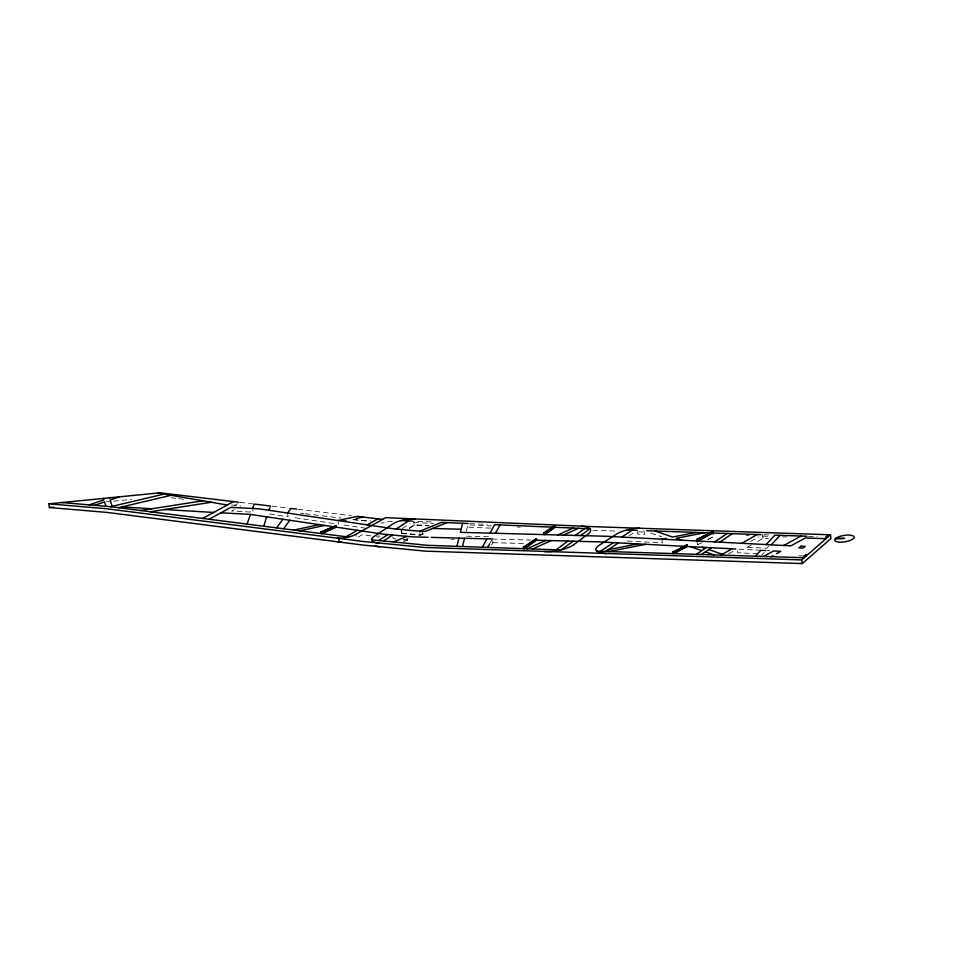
<?xml version="1.0" encoding="UTF-8"?>
<svg xmlns="http://www.w3.org/2000/svg" width="976" height="976" viewBox="0 0 976 976"><rect width="100%" height="100%" fill="white"/><g stroke="black" fill="none" stroke-linecap="round" stroke-linejoin="round"><path stroke-width="0.73" stroke-dasharray="4.88 3.66" d="M466.321 531.212L467.589 526.088M490.342 542.619L491.66 540.216M491.599 545.096L492.904 542.693L492.502 540.24M757.815 541.363L763.025 538.398L768.563 538.581M768.685 546.157L766.746 548.244L747.421 547.243L747.018 544.791M761.524 555.393L764.208 552.489M629.105 535.8L634.9 531.957M402.38 528.553L409.871 523.624M401.722 533.055L420.29 534.909L425.17 532.92M409.225 528.126L414.227 524.832L428.879 525.466M400.99 529.468L401.648 533.518L404.284 531.786M409.286 528.492L414.275 525.198L428.94 525.844M728.608 553.88L734.696 550.44M750.715 541.363L758.511 536.946M747.421 547.243L751.313 545.035M234.838 505.214L237.436 503.799M234.13 509.606L231.532 511.034L253.211 512.156L252.808 509.704M696.864 540.972L697.462 544.657L701.256 542.656M707.576 539.325L713.505 536.69L712.907 533.018M702.11 542.705L697.462 544.657M708.442 539.362L713.505 536.69M403.588 540.277L408.895 538.118M403.515 541.741L407.614 540.07L407.212 537.617M401.648 533.518L420.339 535.275L425.231 533.286M106.067 501.908L112.069 501.31M113.57 501.164L131.601 499.383M466.601 536.178L490.611 536.824M492.307 539.008L531.31 540.057M451.083 539.252L454.108 539.325M492.904 542.693L524.405 543.534M798.868 555.771L803.236 555.905M763.818 534.763L770.735 534.994M808.421 536.3L817.437 536.605M592.871 530.285L617.149 531.127M638.377 531.859L645.966 532.115M746.079 535.556L749.117 535.665M762.768 536.129L770.357 536.385M782.484 536.812L787.034 536.959M431.209 521.916L413.629 521.16L414.275 525.198M469.7 523.587L487.292 524.356M392.364 521.611L386.276 521.343L383.165 523.075L380.872 522.807M413.678 522.526L433.478 523.392M470.017 524.978L491.331 525.893M517.219 527.028L520.257 527.15M468.822 527.199L493.758 528.284M627.385 541.021L662.423 542.839L661.826 539.167M760.865 550.293L737.136 549.061L737.722 552.733L758.486 553.819M767.27 550.623L769.82 550.757M353.056 519.696L370.868 520.952M396.036 538.972L393.145 538.703L392.547 535.019M403.271 539.655L407.614 540.07M240.035 502.372L252.772 503.897M271.999 506.19L289.506 508.276M298.046 509.301L351.25 515.657M171.117 497.748L177.156 498.468M178.669 498.651L184.72 499.37M231.568 504.97L240.633 506.056M300.608 513.217L303.609 513.571M305.11 513.754L341.088 518.049M353.08 519.488L368.074 521.282M269.608 513.986L288.127 516.731L287.725 514.279M295.069 517.768L337.062 523.99M344.04 525.027L366.317 528.333M370.856 535.885L362.499 534.641L356.472 538.008L355.886 534.323M376.431 536.702L379.225 537.117L378.627 533.445M650.919 533.042L662.009 536.873M762.427 534.714L763.012 538.41M644.001 530.639L644.599 534.323L637.804 534.092L637.413 531.639M421.766 530.383L422.413 534.433M419.692 531.225L420.339 535.275M401.124 529.382L401.783 533.421M338.16 521.757L338.562 524.21"/><path stroke-width="1.46" d="M263.703 526.223L266.68 516.829M456.914 546.34L458.952 538.118M462.624 523.282L460.379 532.347L605.51 536.239L790.877 545.852L805.371 537.959L825.964 538.703L825.72 537.227L827.709 535.495L827.941 536.971M462.526 546.536L464.576 538.264M247.038 524.088L250.49 514.425M252.613 508.472L254.187 504.067L270.535 506.019M269.01 510.302L270.023 507.447M482.339 547.231L486.89 538.874M490.013 533.14L494.625 524.673L554.356 527.26L554.112 525.783L554.978 525.832L555.222 527.296L544.718 534.616L544.486 533.14L554.978 525.832M487.732 547.414L489.696 543.815M495.43 533.286L499.993 524.905M276.489 527.845L282.906 519.244M287.53 513.047L290.958 508.459L296.619 509.13M283.528 528.748L289.848 520.269M755.4 556.186L760.865 550.293L766.001 550.549M766.148 544.571L774.883 535.141L806.945 536.239M771.296 544.84L780.092 535.324M48.8 503.848L106.738 508.764L363.072 541.46L424.56 547.463L801.686 559.907L830.43 534.799L831.027 538.471L802.284 563.579L425.146 551.135L363.658 545.133L107.323 512.437L49.398 507.532L48.8 503.848L159.942 492.807L238.73 502.213M556.052 549.817L567.873 541.046M575.425 535.434L584.673 528.577M561.505 549.781L573.083 541.18M580.647 535.58L589.797 528.785M573.766 544.693L588.15 534.006A20.008 6.551 -9.2 0 0 590.358 529.273L589.687 528.48A20.008 6.551 -9.2 0 0 583.648 526.357L581.769 526.174M523.624 548.671L523.38 547.207L536.458 538.74L536.69 540.204L524.49 548.707L524.258 547.231L536.458 538.74M550.854 529.7L543.839 534.592L543.595 533.116L554.112 525.783M696.266 554.319L706.429 547.463M714.676 541.9L727.132 533.506M701.463 554.478L711.48 547.731M719.727 542.168L732.305 533.677M600.386 551.281L613.392 542.644M621.736 537.081L632.033 530.236M605.584 551.452L618.442 542.9M573.803 544.657L572.265 545.669A21.814 7.137 -9.2 0 1 563.53 549.244L558.126 550.537A21.814 7.137 -9.2 0 1 544.51 551.66M378.725 540.533L387.777 534.567M396.219 529.016L408.505 520.928M383.47 540.997L392.547 535.019M720.898 555.1L732.037 548.793M741.723 543.303L757.205 534.531M346.029 536.715L357.497 530.31M367.208 524.868L377.968 518.854M202.691 518.439L233.496 501.591M209.145 519.256L230.934 507.349L258.86 508.801L393.157 528.724L420.022 531.261L425.377 531.408L446.996 522.599M763.561 556.454L773.651 550.952L780.824 551.318L776.432 553.709M783.704 545.474L801.04 536.044M770.979 556.686L773.053 555.551M735.855 548.988L686.518 546.438L672.952 553.575L672.708 552.111L687.128 544.998L687.36 546.475L673.83 553.612L673.586 552.135L687.128 544.998M710.772 533.652L696.864 540.972L696.632 539.508L712.675 531.542L712.907 533.018L697.718 541.021L697.474 539.545L712.675 531.542M527.125 548.793L545.621 540.448M557.784 534.958L573.046 528.077M532.591 548.988L551.184 540.594M563.335 535.116L578.414 528.309M320.616 532.03L336.061 525.686L336.293 527.162L321.629 533.604L320.616 532.03L320.86 533.506L334.207 527.638M321.397 532.14L336.061 525.686M393.34 541.961L407.016 536.385M419.692 531.225L441.469 522.367L468.224 523.526M89.304 504.873L103.871 499.883L103.419 498.431M110.032 497.784L109.385 497.845M94.635 505.324L104.505 501.945L105.847 506.276M119.401 496.845L110.093 500.029L112.13 506.337M61.915 502.542L110.617 506.69L164.078 494.063M118.56 507.703L171.129 495.296M294.008 530.078L319.164 524.612M337.964 520.537L357.167 516.365L382.568 519.403M299.827 530.822L324.654 525.43M343.442 521.355L346.151 520.757M355.898 518.646L363.121 517.073M608.231 549.695L637.718 543.9M661.826 539.167L666.157 538.313M696.071 532.432L672.562 537.056L655.14 531.029M608.865 551.55L645.697 544.315M704.66 532.725L676.222 538.313L681.626 540.192M140.581 510.509L202.886 500.798M150.414 511.766L211.353 502.262M49.398 507.532L53.765 507.093M639.658 528.236L634.827 528.565A19.91 6.515 -9.2 0 0 626.958 529.968L624.494 530.651A19.91 6.515 -9.2 0 0 616.564 534.092L600.02 544.742A19.923 6.515 -9.2 0 0 596.287 550.732L599.862 552.819L606.389 553.721M835.846 538.362L844.667 538.435L835.444 538.715M432.588 528.467L461.148 529.236M543.595 533.116L544.486 533.14M428.257 537.288L411.982 536.861L383.556 534.177L335.549 527.052L335.305 525.576M431.221 537.373L492.307 539.008M536.69 540.204L598.483 541.863L685.128 546.365M672.708 552.111L673.586 552.135M596.739 551.172L804.163 557.735L803.931 556.259L805.92 554.527L806.152 556.003M337.245 538.166L338.709 538.203A14.725 4.819 -9.2 0 0 346.968 537.361L349.018 536.898A14.725 4.819 -9.2 0 0 355.886 534.323L385.679 517.658L590.761 526.564L830.43 534.799M337.842 541.839L339.306 541.887A14.725 4.819 -9.2 0 0 341.295 541.839M589.943 528.785L555.222 527.296M626.69 530.053L637.218 530.407M646.783 530.737L710.565 532.933M761.121 534.665L712.041 532.981L711.797 531.505M523.38 547.207L524.258 547.231M560.712 549.976L427.708 545.316L371.649 539.838M400.904 520.598L412.348 521.099M220.918 512.827L249.783 514.328L332.816 526.65M696.632 539.508L697.474 539.545M121.805 506.934L151.914 508.752M164.822 509.521L213.634 512.449M110.617 506.69L348.444 537.032M158.039 493.026L227.225 505.019M701.988 547.231L705.148 548.329M708.747 549.573L722.35 554.283M690.178 546.621L701.744 550.623M705.343 551.867L714.054 554.88M801.686 559.907L802.284 563.579M686.274 544.962L686.518 546.438M338.709 538.203L339.306 541.887M379.432 546.67A15.726 5.148 -9.2 0 1 375.016 545.901M415.032 518.939A16.714 5.466 -9.2 0 0 392.913 523.929L374.064 536.471A15.726 5.148 -9.2 0 0 371.612 539.399L371.661 540.082A15.726 5.148 -9.2 0 0 378.834 542.998M835.615 538.532L835.163 538.996A9.845 3.221 -9.2 0 0 845.789 541.656A9.845 3.221 -9.2 0 0 852.634 535.665A9.845 3.221 -9.2 0 0 836.225 538.069L835.615 538.532M801.015 546.206L798.795 547.926L803.004 548.061L805.224 546.34L801.015 546.206"/></g></svg>
